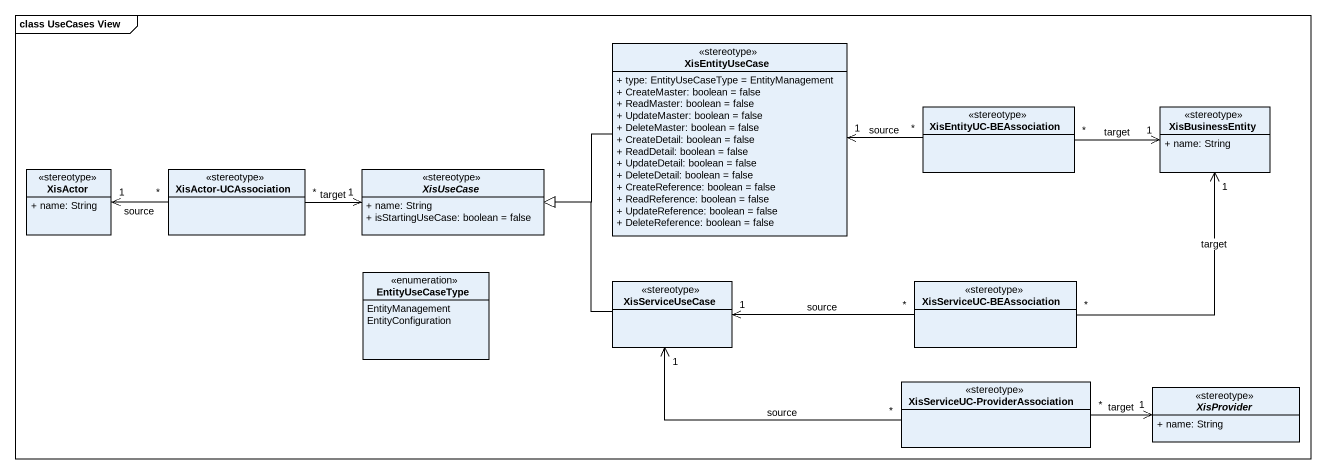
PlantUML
@startuml
mainframe class UseCases View
hide circle
hide empty members
skinparam classAttributeIconSize 0
class XisEntityUseCase <<stereotype>> {
  + type: EntityUseCaseType = EntityManagement
  + CreateMaster: boolean = false
  + ReadMaster: boolean = false
  + UpdateMaster: boolean = false
  + DeleteMaster: boolean = false
  + CreateDetail: boolean = false
  + ReadDetail: boolean = false
  + UpdateDetail: boolean = false
  + DeleteDetail: boolean = false
  + CreateReference: boolean = false
  + ReadReference: boolean = false
  + UpdateReference: boolean = false
  + DeleteReference: boolean = false
}
class "XisEntityUC-BEAssociation" as XisEntityUC_BEAssociation <<stereotype>>
class XisBusinessEntity <<stereotype>> {
  + name: String
}
class XisActor <<stereotype>> {
  + name: String
}
class "XisActor-UCAssociation" as XisActor_UCAssociation <<stereotype>>
abstract class XisUseCase <<stereotype>> {
  + name: String
  + isStartingUseCase: boolean = false
}
enum EntityUseCaseType {
  EntityManagement
  EntityConfiguration
}
class XisServiceUseCase <<stereotype>>
class "XisServiceUC-BEAssociation" as XisServiceUC_BEAssociation <<stereotype>>
class "XisServiceUC-ProviderAssociation" as XisServiceUC <<stereotype>>
abstract class XisProvider <<stereotype>> {
  + name: String
}
XisEntityUseCase -left-|> XisUseCase
XisEntityUC_BEAssociation "*" -left-> "1" XisEntityUseCase : source
XisEntityUC_BEAssociation "*" -right-> "1" XisBusinessEntity : target
XisActor_UCAssociation "*" -left-> "1" XisActor : source
XisActor_UCAssociation "*" -right-> "1" XisUseCase : target
XisServiceUseCase -left-|> XisUseCase
XisServiceUC_BEAssociation "*" -up-> "1" XisBusinessEntity : target
XisServiceUC_BEAssociation "*" -left-> "1" XisServiceUseCase : source
XisServiceUC "*" -left-> "1" XisServiceUseCase : source
XisServiceUC "*" -right-> "1" XisProvider : target
@enduml
